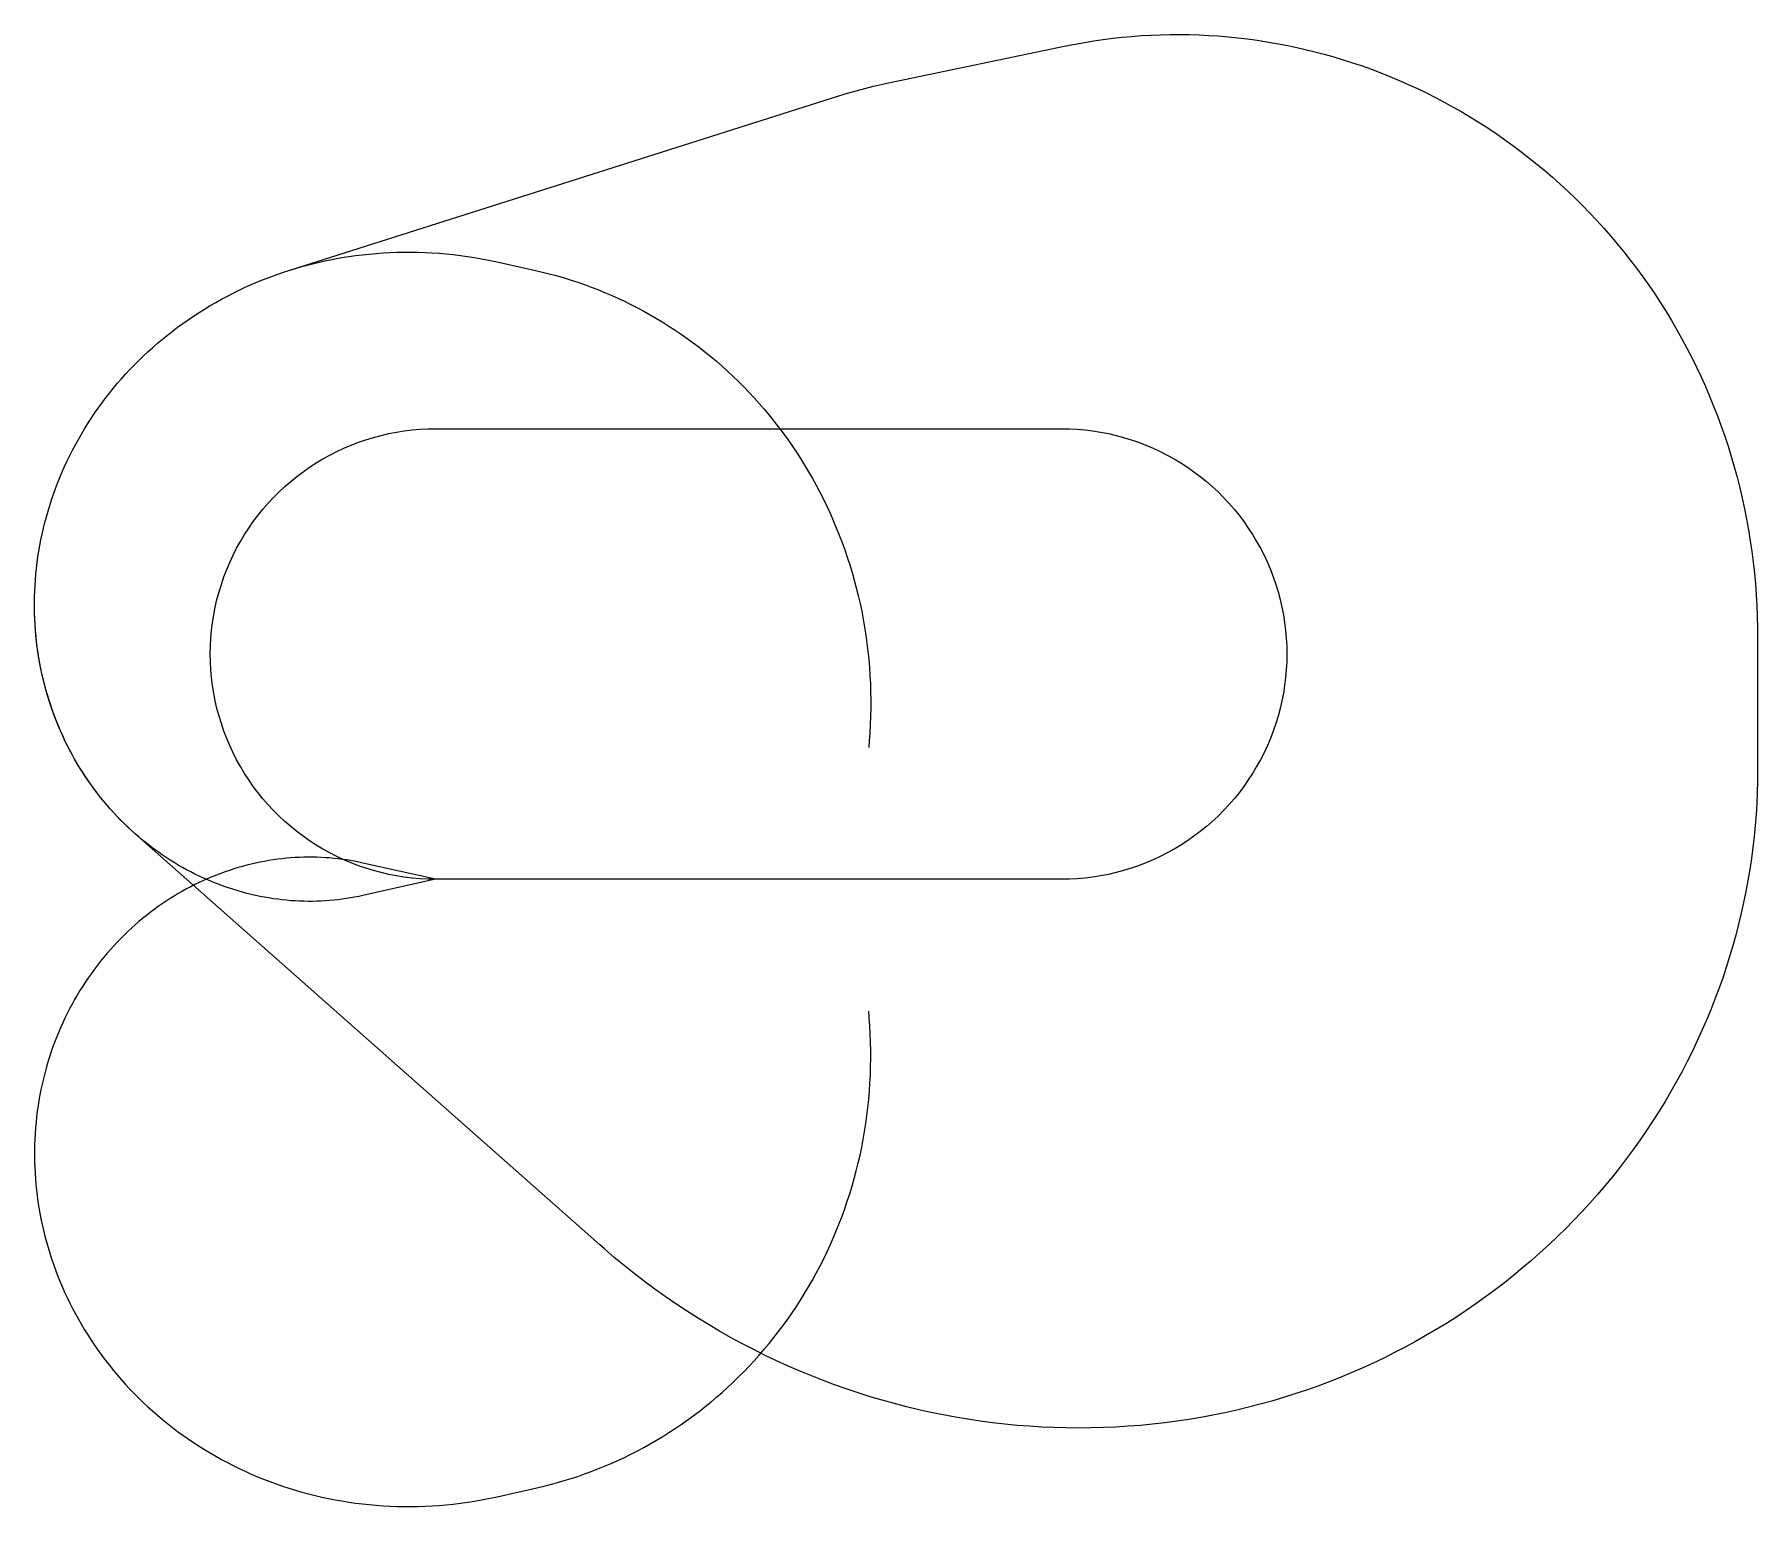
# Model space of a CAD drawing. Header units: metres. Extents: x -8543 to 28156, y -13357 to 17991.
import ezdxf

# ---------------------------------------------------------------- set-up
doc = ezdxf.new("R2010")
doc.units = ezdxf.units.M

msp = doc.modelspace()

# ---------------------------------------------------------------- linework, layer by layer
at = {"layer": 'NorminalTrack', "color": 1}
msp.add_lwpolyline([(0, 0), (0, 0), (-167, 3), (-335, 12), (-502, 26), (-668, 47), (-833, 73), (-998, 105), (-1161, 143), (-1323, 186), (-1483, 235), (-1641, 289), (-1797, 349), (-1952, 415), (-2103, 486), (-2253, 562), (-2399, 643), (-2543, 729), (-2683, 820), (-2820, 916), (-2954, 1017), (-3084, 1123), (-3211, 1232), (-3333, 1347), (-3452, 1465), (-3566, 1588), (-3676, 1714), (-3781, 1844), (-3882, 1978), (-3978, 2115), (-4069, 2256), (-4155, 2399), (-4237, 2546), (-4313, 2695), (-4383, 2847), (-4449, 3001), (-4509, 3157), (-4563, 3315), (-4612, 3476), (-4656, 3637), (-4693, 3801), (-4725, 3965), (-4751, 4130), (-4772, 4297), (-4786, 4463), (-4795, 4631), (-4798, 4798), (-4795, 4966), (-4786, 5133), (-4772, 5300), (-4751, 5466), (-4725, 5631), (-4693, 5796), (-4656, 5959), (-4612, 6121), (-4563, 6281), (-4509, 6439), (-4449, 6596), (-4383, 6750), (-4313, 6902), (-4237, 7051), (-4155, 7197), (-4069, 7341), (-3978, 7481), (-3882, 7618), (-3781, 7752), (-3676, 7882), (-3566, 8009), (-3452, 8131), (-3333, 8250), (-3211, 8364), (-3084, 8474), (-2954, 8579), (-2820, 8680), (-2683, 8776), (-2543, 8867), (-2399, 8954), (-2253, 9035), (-2103, 9111), (-1952, 9182), (-1797, 9247), (-1641, 9307), (-1483, 9362), (-1323, 9410), (-1161, 9454), (-998, 9492), (-833, 9523), (-668, 9550), (-502, 9570), (-335, 9585), (-167, 9593), (0, 9596), (0, 9596), (13332, 9596), (13332, 9596), (13499, 9593), (13666, 9585), (13833, 9570), (14000, 9550), (14165, 9523), (14329, 9492), (14493, 9454), (14654, 9410), (14814, 9362), (14973, 9307), (15129, 9247), (15283, 9182), (15435, 9111), (15584, 9035), (15731, 8954), (15874, 8867), (16015, 8776), (16152, 8680), (16286, 8579), (16416, 8474), (16542, 8364), (16665, 8250), (16783, 8131), (16898, 8009), (17007, 7882), (17113, 7752), (17214, 7618), (17310, 7481), (17401, 7341), (17487, 7197), (17568, 7051), (17644, 6902), (17715, 6750), (17781, 6596), (17841, 6439), (17895, 6281), (17944, 6121), (17987, 5959), (18025, 5796), (18057, 5631), (18083, 5466), (18104, 5300), (18118, 5133), (18127, 4966), (18130, 4798), (18127, 4631), (18118, 4463), (18104, 4297), (18083, 4130), (18057, 3965), (18025, 3801), (17987, 3637), (17944, 3476), (17895, 3315), (17841, 3157), (17781, 3001), (17715, 2847), (17644, 2695), (17568, 2546), (17487, 2399), (17401, 2256), (17310, 2115), (17214, 1978), (17113, 1844), (17007, 1714), (16898, 1588), (16783, 1465), (16665, 1347), (16542, 1232), (16416, 1123), (16286, 1017), (16152, 916), (16015, 820), (15874, 729), (15731, 643), (15584, 562), (15435, 486), (15283, 415), (15129, 349), (14973, 289), (14814, 235), (14654, 186), (14493, 143), (14329, 105), (14165, 73), (14000, 47), (13833, 26), (13666, 12), (13499, 3), (13332, 0), (0, 0)], dxfattribs=at)
at = {"layer": 'WindSpiral', "color": 5}
for points in [[(0, 0), (-1552, -347), (-1638, -366), (-1725, -383), (-1812, -398), (-1900, -412), (-1988, -425), (-2077, -436), (-2167, -446), (-2257, -454), (-2347, -460), (-2438, -465), (-2529, -468), (-2621, -470), (-2713, -470), (-2805, -469), (-2898, -466), (-2990, -461), (-3083, -455), (-3177, -447), (-3270, -437), (-3363, -426), (-3457, -413), (-3551, -398), (-3644, -382), (-3738, -364), (-3832, -344), (-3925, -323), (-4019, -300), (-4112, -275), (-4206, -248), (-4299, -220), (-4392, -190), (-4484, -158), (-4577, -125), (-4669, -90), (-4761, -53), (-4852, -14), (-4943, 26), (-5034, 68), (-5124, 112), (-5214, 158), (-5303, 205), (-5391, 254), (-5479, 304), (-5567, 356), (-5653, 410), (-5739, 466), (-5825, 523), (-5909, 582), (-5993, 643), (-6076, 705), (-6158, 769), (-6239, 835), (-6320, 902), (-6399, 971), (-6477, 1041), (-6555, 1113), (-6631, 1186), (-6707, 1261), (-6781, 1338), (-6854, 1416), (-6926, 1495), (-6996, 1576), (-7066, 1659), (-7134, 1743), (-7201, 1828), (-7267, 1915), (-7331, 2003), (-7394, 2093), (-7456, 2184), (-7516, 2276), (-7574, 2369), (-7632, 2464), (-7687, 2560), (-7742, 2658), (-7794, 2756), (-7845, 2856), (-7895, 2957), (-7942, 3059), (-7989, 3162), (-8033, 3266), (-8076, 3371), (-8117, 3478), (-8156, 3585), (-8194, 3693), (-8229, 3802), (-8263, 3913), (-8295, 4024), (-8325, 4135), (-8354, 4248), (-8380, 4361), (-8405, 4476), (-8427, 4591), (-8448, 4706), (-8466, 4822), (-8483, 4939), (-8498, 5057), (-8510, 5175), (-8521, 5293), (-8530, 5413), (-8536, 5532), (-8540, 5652), (-8543, 5772), (-8543, 5893), (-8541, 6014), (-8537, 6135), (-8531, 6256), (-8523, 6378), (-8512, 6500), (-8500, 6622), (-8485, 6744), (-8468, 6866), (-8449, 6988), (-8428, 7110), (-8404, 7232), (-8379, 7353), (-8351, 7475), (-8321, 7597), (-8288, 7718), (-8254, 7839), (-8217, 7959), (-8179, 8080), (-8138, 8199), (-8094, 8319), (-8049, 8438), (-8001, 8556), (-7952, 8674), (-7900, 8791), (-7845, 8908), (-7789, 9024), (-7731, 9139), (-7670, 9254), (-7607, 9368), (-7542, 9480), (-7475, 9592), (-7406, 9704), (-7335, 9814), (-7262, 9923), (-7186, 10031), (-7109, 10138), (-7029, 10244), (-6948, 10349), (-6864, 10452), (-6779, 10555), (-6691, 10656), (-6602, 10755), (-6510, 10854), (-6417, 10951), (-6322, 11046), (-6225, 11141), (-6126, 11233), (-6025, 11325), (-5922, 11414), (-5818, 11502), (-5711, 11588), (-5603, 11673), (-5494, 11756), (-5382, 11837), (-5269, 11917), (-5155, 11994), (-5038, 12070), (-4920, 12144), (-4801, 12216), (-4680, 12286), (-4558, 12355), (-4434, 12421), (-4309, 12485), (-4182, 12547), (-4054, 12607), (-3925, 12665), (-3794, 12721), (-3662, 12774), (-3529, 12825), (-3395, 12875), (-3259, 12921), (-3123, 12966), (-3123, 12966), (8589, 16683), (8772, 16740), (8957, 16793), (9143, 16843), (9330, 16890), (9518, 16934), (9680, 16969), (13425, 17748), (13623, 17787), (13821, 17823), (14021, 17856), (14222, 17885), (14423, 17910), (14625, 17932), (14828, 17951), (15031, 17966), (15235, 17978), (15439, 17986), (15644, 17990), (15849, 17991), (16055, 17988), (16260, 17982), (16466, 17972), (16672, 17959), (16878, 17942), (17084, 17921), (17290, 17896), (17496, 17868), (17702, 17837), (17907, 17801), (18112, 17763), (18317, 17720), (18521, 17674), (18725, 17624), (18928, 17570), (19130, 17513), (19332, 17453), (19532, 17388), (19732, 17321), (19932, 17249), (20130, 17174), (20327, 17095), (20523, 17013), (20718, 16927), (20911, 16838), (21103, 16745), (21294, 16649), (21484, 16550), (21672, 16446), (21858, 16340), (22043, 16230), (22226, 16117), (22408, 16000), (22587, 15880), (22765, 15757), (22941, 15630), (23115, 15500), (23286, 15367), (23456, 15231), (23624, 15092), (23789, 14949), (23952, 14804), (24113, 14655), (24271, 14503), (24427, 14349), (24580, 14191), (24731, 14031), (24879, 13868), (25025, 13702), (25168, 13533), (25308, 13362), (25445, 13187), (25580, 13011), (25711, 12831), (25840, 12649), (25965, 12465), (26088, 12278), (26207, 12089), (26323, 11898), (26436, 11704), (26546, 11508), (26653, 11310), (26756, 11109), (26855, 10907), (26952, 10703), (27045, 10497), (27134, 10288), (27220, 10078), (27302, 9867), (27381, 9653), (27456, 9438), (27528, 9222), (27595, 9003), (27659, 8784), (27720, 8563), (27776, 8340), (27829, 8117), (27878, 7892), (27923, 7666), (27964, 7439), (28001, 7211), (28034, 6982), (28063, 6752), (28088, 6522), (28110, 6290), (28127, 6058), (28140, 5826), (28149, 5593), (28154, 5359), (28156, 5184), (28156, 2318), (28153, 2084), (28147, 1849), (28137, 1615), (28123, 1380), (28104, 1145), (28082, 911), (28055, 676), (28024, 442), (27989, 208), (27950, -26), (27907, -259), (27859, -492), (27808, -724), (27752, -956), (27693, -1187), (27629, -1417), (27561, -1647), (27489, -1875), (27413, -2102), (27332, -2329), (27248, -2554), (27160, -2778), (27068, -3001), (26971, -3222), (26871, -3442), (26767, -3661), (26659, -3878), (26547, -4093), (26431, -4307), (26311, -4519), (26187, -4729), (26060, -4937), (25928, -5143), (25793, -5347), (25655, -5549), (25512, -5748), (25366, -5946), (25216, -6141), (25063, -6333), (24906, -6524), (24746, -6711), (24582, -6897), (24415, -7079), (24244, -7259), (24070, -7436), (23893, -7610), (23713, -7781), (23529, -7950), (23342, -8115), (23152, -8277), (22959, -8436), (22763, -8592), (22564, -8745), (22363, -8894), (22158, -9040), (21951, -9182), (21741, -9322), (21528, -9457), (21312, -9589), (21094, -9717), (20874, -9842), (20651, -9963), (20426, -10080), (20198, -10194), (19969, -10303), (19737, -10409), (19503, -10511), (19267, -10609), (19029, -10702), (18789, -10792), (18547, -10878), (18304, -10959), (18058, -11036), (17812, -11110), (17563, -11178), (17313, -11243), (17062, -11303), (16810, -11359), (16556, -11411), (16301, -11458), (16045, -11501), (15788, -11540), (15530, -11573), (15271, -11603), (15011, -11628), (14750, -11648), (14489, -11664), (14228, -11676), (13966, -11683), (13703, -11685), (13440, -11683), (13177, -11676), (12914, -11664), (12651, -11648), (12387, -11628), (12124, -11602), (11861, -11572), (11598, -11538), (11336, -11498), (11074, -11455), (10812, -11406), (10551, -11353), (10291, -11295), (10031, -11233), (9773, -11166), (9515, -11094), (9258, -11018), (9002, -10938), (8747, -10852), (8494, -10763), (8242, -10668), (7991, -10570), (7742, -10466), (7494, -10359), (7248, -10247), (7003, -10130), (6761, -10009), (6520, -9884), (6281, -9754), (6044, -9620), (5810, -9482), (5577, -9339), (5347, -9192), (5119, -9042), (4893, -8887), (4670, -8727), (4450, -8564), (4232, -8397), (4017, -8226), (3804, -8051), (3595, -7872), (3490, -7780), (-6408, 978), (-6486, 1049), (-6564, 1121), (-6640, 1195), (-6715, 1270), (-6789, 1347), (-6862, 1425), (-6934, 1504), (-7004, 1586), (-7074, 1668), (-7142, 1752), (-7209, 1838), (-7274, 1925), (-7338, 2013), (-7401, 2103), (-7462, 2194), (-7522, 2286), (-7581, 2380), (-7638, 2475), (-7694, 2571), (-7748, 2669), (-7800, 2767), (-7851, 2867), (-7900, 2968), (-7948, 3070), (-7994, 3174), (-8038, 3278), (-8081, 3383), (-8121, 3490), (-8160, 3597), (-8198, 3705), (-8233, 3815), (-8267, 3925), (-8299, 4036), (-8329, 4148), (-8357, 4261), (-8383, 4374), (-8407, 4489), (-8430, 4604), (-8450, 4719), (-8468, 4836), (-8485, 4953), (-8499, 5070), (-8512, 5188), (-8522, 5307), (-8530, 5426), (-8537, 5546), (-8541, 5666), (-8543, 5786), (-8543, 5846)], [(0, 0), (-1552, -347), (-1638, -366), (-1725, -383), (-1812, -398), (-1900, -412), (-1988, -425), (-2077, -436), (-2167, -446), (-2257, -454), (-2347, -460), (-2438, -465), (-2529, -468), (-2621, -470), (-2713, -470), (-2805, -469), (-2898, -466), (-2990, -461), (-3083, -455), (-3177, -447), (-3270, -437), (-3363, -426), (-3457, -413), (-3551, -398), (-3644, -382), (-3738, -364), (-3832, -344), (-3925, -323), (-4019, -300), (-4112, -275), (-4206, -248), (-4299, -220), (-4392, -190), (-4484, -158), (-4577, -125), (-4669, -90), (-4761, -53), (-4852, -14), (-4943, 26), (-5034, 68), (-5124, 112), (-5214, 158), (-5303, 205), (-5391, 254), (-5479, 304), (-5567, 356), (-5653, 410), (-5739, 466), (-5825, 523), (-5909, 582), (-5993, 643), (-6076, 705), (-6158, 769), (-6239, 835), (-6320, 902), (-6399, 971), (-6477, 1041), (-6555, 1113), (-6631, 1186), (-6707, 1261), (-6781, 1338), (-6854, 1416), (-6926, 1495), (-6996, 1576), (-7066, 1659), (-7134, 1743), (-7201, 1828), (-7267, 1915), (-7331, 2003), (-7394, 2093), (-7456, 2184), (-7516, 2276), (-7574, 2369), (-7632, 2464), (-7687, 2560), (-7742, 2658), (-7794, 2756), (-7845, 2856), (-7895, 2957), (-7942, 3059), (-7989, 3162), (-8033, 3266), (-8076, 3371), (-8117, 3478), (-8156, 3585), (-8194, 3693), (-8229, 3802), (-8263, 3913), (-8295, 4024), (-8325, 4135), (-8354, 4248), (-8380, 4361), (-8405, 4476), (-8427, 4591), (-8448, 4706), (-8466, 4822), (-8483, 4939), (-8498, 5057), (-8510, 5175), (-8521, 5293), (-8530, 5413), (-8536, 5532), (-8540, 5652), (-8543, 5772), (-8543, 5893), (-8541, 6014), (-8537, 6135), (-8531, 6256), (-8523, 6378), (-8512, 6500), (-8500, 6622), (-8485, 6744), (-8468, 6866), (-8449, 6988), (-8428, 7110), (-8404, 7232), (-8379, 7353), (-8351, 7475), (-8321, 7597), (-8288, 7718), (-8254, 7839), (-8217, 7959), (-8179, 8080), (-8138, 8199), (-8094, 8319), (-8049, 8438), (-8001, 8556), (-7952, 8674), (-7900, 8791), (-7845, 8908), (-7789, 9024), (-7731, 9139), (-7670, 9254), (-7607, 9368), (-7542, 9480), (-7475, 9592), (-7406, 9704), (-7335, 9814), (-7262, 9923), (-7186, 10031), (-7109, 10138), (-7029, 10244), (-6948, 10349), (-6864, 10452), (-6779, 10555), (-6691, 10656), (-6602, 10755), (-6510, 10854), (-6417, 10951), (-6322, 11046), (-6225, 11141), (-6126, 11233), (-6025, 11325), (-5922, 11414), (-5818, 11502), (-5711, 11588), (-5603, 11673), (-5494, 11756), (-5382, 11837), (-5269, 11917), (-5155, 11994), (-5038, 12070), (-4920, 12144), (-4801, 12216), (-4680, 12286), (-4558, 12355), (-4434, 12421), (-4309, 12485), (-4182, 12547), (-4054, 12607), (-3925, 12665), (-3794, 12721), (-3662, 12774), (-3529, 12825), (-3395, 12875), (-3259, 12921), (-3123, 12966), (-2985, 13008), (-2847, 13048), (-2707, 13086), (-2567, 13121), (-2425, 13154), (-2283, 13185), (-2140, 13213), (-1996, 13239), (-1851, 13262), (-1706, 13283), (-1560, 13301), (-1413, 13316), (-1266, 13330), (-1119, 13340), (-970, 13348), (-822, 13354), (-673, 13357), (-523, 13357), (-374, 13355), (-224, 13350), (-74, 13342), (76, 13332), (227, 13319), (377, 13303), (528, 13285), (678, 13264), (829, 13241), (979, 13215), (1129, 13186), (1279, 13154), (1311, 13147), (2158, 12958), (2304, 12924), (2450, 12887), (2595, 12848), (2741, 12806), (2885, 12761), (3030, 12714), (3173, 12664), (3316, 12612), (3459, 12557), (3601, 12499), (3742, 12439), (3882, 12376), (4021, 12311), (4160, 12243), (4298, 12172), (4434, 12099), (4570, 12024), (4705, 11946), (4838, 11865), (4971, 11782), (5102, 11697), (5232, 11609), (5360, 11518), (5487, 11426), (5613, 11330), (5738, 11233), (5861, 11133), (5982, 11031), (6102, 10926), (6220, 10819), (6337, 10710), (6452, 10598), (6565, 10485), (6676, 10369), (6786, 10251), (6894, 10131), (7000, 10009), (7103, 9884), (7205, 9758), (7305, 9630), (7403, 9499), (7499, 9367), (7592, 9233), (7684, 9097), (7773, 8959), (7860, 8819), (7944, 8678), (8027, 8535), (8107, 8390), (8184, 8243), (8259, 8095), (8332, 7945), (8402, 7794), (8470, 7641), (8535, 7487), (8598, 7332), (8658, 7175), (8715, 7016), (8769, 6857), (8821, 6696), (8871, 6534), (8917, 6371), (8961, 6206), (9002, 6041), (9040, 5875), (9075, 5708), (9107, 5539), (9137, 5370), (9163, 5201), (9187, 5030), (9208, 4859), (9225, 4687), (9240, 4514), (9252, 4341), (9261, 4168), (9266, 3994), (9269, 3819), (9269, 3645), (9265, 3470), (9259, 3294), (9249, 3119), (9237, 2943), (9225, 2806)], [(0, 0), (-1552, 347), (-1638, 366), (-1725, 383), (-1812, 398), (-1900, 412), (-1988, 425), (-2077, 436), (-2167, 446), (-2257, 454), (-2347, 460), (-2438, 465), (-2529, 468), (-2621, 470), (-2713, 470), (-2805, 469), (-2898, 466), (-2990, 461), (-3083, 455), (-3177, 447), (-3270, 437), (-3363, 426), (-3457, 413), (-3551, 398), (-3644, 382), (-3738, 364), (-3832, 344), (-3925, 323), (-4019, 300), (-4112, 275), (-4206, 248), (-4299, 220), (-4392, 190), (-4484, 158), (-4577, 125), (-4669, 90), (-4761, 53), (-4852, 14), (-4943, -26), (-5034, -68), (-5124, -112), (-5214, -158), (-5303, -205), (-5391, -254), (-5479, -304), (-5567, -356), (-5653, -410), (-5739, -466), (-5825, -523), (-5909, -582), (-5993, -643), (-6076, -705), (-6158, -769), (-6239, -835), (-6320, -902), (-6399, -971), (-6477, -1041), (-6555, -1113), (-6631, -1186), (-6707, -1261), (-6781, -1338), (-6854, -1416), (-6926, -1495), (-6996, -1576), (-7066, -1659), (-7134, -1743), (-7201, -1828), (-7267, -1915), (-7331, -2003), (-7394, -2093), (-7456, -2184), (-7516, -2276), (-7574, -2369), (-7632, -2464), (-7687, -2560), (-7742, -2658), (-7794, -2756), (-7845, -2856), (-7895, -2957), (-7942, -3059), (-7989, -3162), (-8033, -3266), (-8076, -3371), (-8117, -3478), (-8156, -3585), (-8194, -3693), (-8229, -3802), (-8263, -3913), (-8295, -4024), (-8325, -4135), (-8354, -4248), (-8380, -4361), (-8405, -4476), (-8427, -4591), (-8448, -4706), (-8466, -4822), (-8483, -4939), (-8498, -5057), (-8510, -5175), (-8521, -5293), (-8530, -5413), (-8536, -5532), (-8540, -5652), (-8543, -5772), (-8543, -5893), (-8541, -6014), (-8537, -6135), (-8531, -6256), (-8523, -6378), (-8512, -6500), (-8500, -6622), (-8485, -6744), (-8468, -6866), (-8449, -6988), (-8428, -7110), (-8404, -7232), (-8379, -7353), (-8351, -7475), (-8321, -7597), (-8288, -7718), (-8254, -7839), (-8217, -7959), (-8179, -8080), (-8138, -8199), (-8094, -8319), (-8049, -8438), (-8001, -8556), (-7952, -8674), (-7900, -8791), (-7845, -8908), (-7789, -9024), (-7731, -9139), (-7670, -9254), (-7607, -9368), (-7542, -9480), (-7475, -9592), (-7406, -9704), (-7335, -9814), (-7262, -9923), (-7186, -10031), (-7109, -10138), (-7029, -10244), (-6948, -10349), (-6864, -10452), (-6779, -10555), (-6691, -10656), (-6602, -10755), (-6510, -10854), (-6417, -10951), (-6322, -11046), (-6225, -11141), (-6126, -11233), (-6025, -11325), (-5922, -11414), (-5818, -11502), (-5711, -11588), (-5603, -11673), (-5494, -11756), (-5382, -11837), (-5269, -11917), (-5155, -11994), (-5038, -12070), (-4920, -12144), (-4801, -12216), (-4680, -12286), (-4558, -12355), (-4434, -12421), (-4309, -12485), (-4182, -12547), (-4054, -12607), (-3925, -12665), (-3794, -12721), (-3662, -12774), (-3529, -12825), (-3395, -12875), (-3259, -12921), (-3123, -12966), (-2985, -13008), (-2847, -13048), (-2707, -13086), (-2567, -13121), (-2425, -13154), (-2283, -13185), (-2140, -13213), (-1996, -13239), (-1851, -13262), (-1706, -13283), (-1560, -13301), (-1413, -13316), (-1266, -13330), (-1119, -13340), (-970, -13348), (-822, -13354), (-673, -13357), (-523, -13357), (-374, -13355), (-224, -13350), (-74, -13342), (76, -13332), (227, -13319), (377, -13303), (528, -13285), (678, -13264), (829, -13241), (979, -13215), (1129, -13186), (1279, -13154), (1311, -13147), (2158, -12958), (2304, -12924), (2450, -12887), (2595, -12848), (2741, -12806), (2885, -12761), (3030, -12714), (3173, -12664), (3316, -12612), (3459, -12557), (3601, -12499), (3742, -12439), (3882, -12376), (4021, -12311), (4160, -12243), (4298, -12172), (4434, -12099), (4570, -12024), (4705, -11946), (4838, -11865), (4971, -11782), (5102, -11697), (5232, -11609), (5360, -11518), (5487, -11426), (5613, -11330), (5738, -11233), (5861, -11133), (5982, -11031), (6102, -10926), (6220, -10819), (6337, -10710), (6452, -10598), (6565, -10485), (6676, -10369), (6786, -10251), (6894, -10131), (7000, -10009), (7103, -9884), (7205, -9758), (7305, -9630), (7403, -9499), (7499, -9367), (7592, -9233), (7684, -9097), (7773, -8959), (7860, -8819), (7944, -8678), (8027, -8535), (8107, -8390), (8184, -8243), (8259, -8095), (8332, -7945), (8402, -7794), (8470, -7641), (8535, -7487), (8598, -7332), (8658, -7175), (8715, -7016), (8769, -6857), (8821, -6696), (8871, -6534), (8917, -6371), (8961, -6206), (9002, -6041), (9040, -5875), (9075, -5708), (9107, -5539), (9137, -5370), (9163, -5201), (9187, -5030), (9208, -4859), (9225, -4687), (9240, -4514), (9252, -4341), (9261, -4168), (9266, -3994), (9269, -3819), (9269, -3645), (9265, -3470), (9259, -3294), (9249, -3119), (9237, -2943), (9225, -2806)]]:
    msp.add_lwpolyline(points, dxfattribs=at)

doc.saveas('drawing.dxf')
